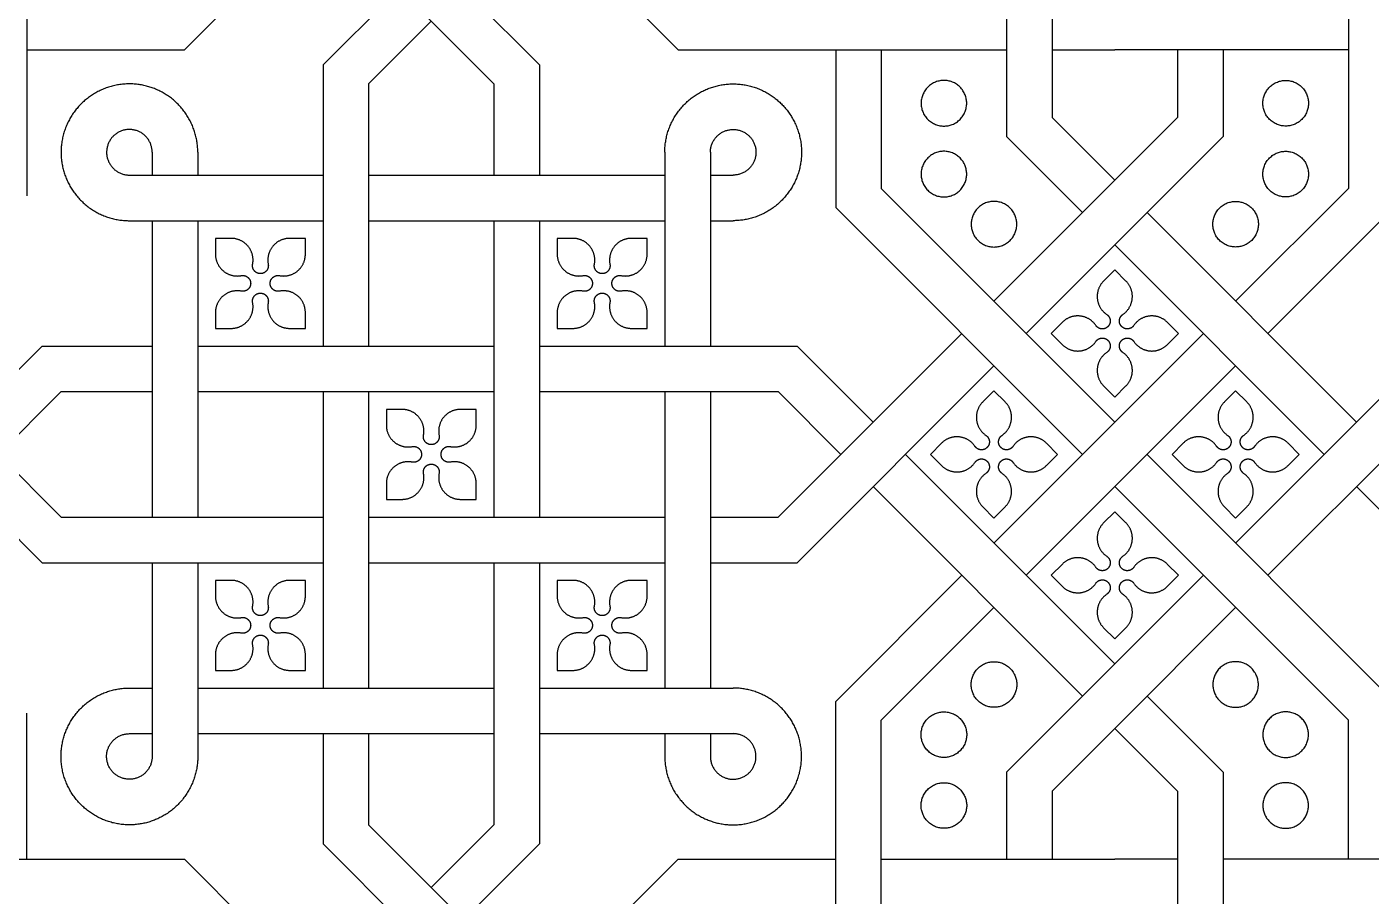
# Model space of a CAD drawing. Header units: millimetres. Extents: x -117 to 119, y -123 to 112.
# Drawn here: x 61.26 to 83.64, y 77.14 to 91.61 of the extents above; entities that cross this region are included whole.
import ezdxf

# ---------------------------------------------------------------- set-up
doc = ezdxf.new("R2010")
doc.units = ezdxf.units.MM
doc.header["$MEASUREMENT"] = 0
doc.layers.add('Layer 03', color=5, linetype='Continuous')

msp = doc.modelspace()

# ---------------------------------------------------------------- linework, layer by layer
at = {"layer": 'Layer 03'}
for p, q in [((67.994, 95.338), (63.883, 91.227)), ((78.332, 94.832), (78.332, 90.097)), ((61.259, 94.073), (61.259, 88.798)), ((69.796, 90.973), (66.712, 94.057)), ((77.573, 94.073), (77.573, 89.783)), ((83.264, 94.073), (83.264, 88.919)), ((69.812, 93.52), (72.105, 91.227)), ((66.191, 90.973), (67.457, 92.238)), ((61.259, 91.227), (63.883, 91.227)), ((72.105, 91.227), (77.573, 91.227)), ((74.728, 91.227), (74.728, 88.604)), ((75.486, 91.227), (75.486, 88.919)), ((78.332, 91.227), (79.375, 91.227)), ((83.264, 91.227), (79.375, 91.227)), ((80.419, 91.227), (80.419, 90.097)), ((81.177, 91.227), (81.177, 89.783)), ((66.191, 90.973), (66.191, 86.295)), ((69.796, 90.973), (69.796, 89.141)), ((69.037, 90.658), (69.037, 89.141)), ((79.375, 89.054), (78.332, 90.097)), ((79.375, 89.054), (80.419, 90.097)), ((78.839, 88.517), (77.573, 89.783)), ((79.375, 87.981), (81.177, 89.783)), ((63.346, 89.52), (63.346, 89.141)), ((71.882, 89.52), (71.882, 86.295)), ((72.641, 89.52), (72.641, 86.295)), ((62.967, 89.141), (66.191, 89.141)), ((66.95, 89.141), (71.882, 89.141)), ((72.641, 89.141), (73.02, 89.141)), ((75.486, 88.919), (79.375, 85.03)), ((77.363, 87.042), (79.375, 89.054)), ((83.264, 88.919), (81.387, 87.042)), ((74.728, 88.604), (78.839, 84.493)), ((83.399, 85.03), (79.912, 88.517)), ((84.023, 88.604), (81.924, 86.505)), ((62.967, 88.382), (66.191, 88.382)), ((63.346, 88.382), (63.346, 83.45)), ((66.95, 88.382), (71.882, 88.382)), ((69.037, 88.382), (69.037, 83.45)), ((69.796, 88.382), (69.796, 83.45)), ((72.641, 88.382), (73.02, 88.382)), ((64.663, 88.088), (64.399, 88.088)), ((64.399, 88.088), (64.399, 87.824)), ((65.897, 88.088), (65.634, 88.088)), ((65.897, 87.824), (65.897, 88.088)), ((70.354, 88.088), (70.09, 88.088)), ((70.09, 88.088), (70.09, 87.824)), ((71.588, 88.088), (71.324, 88.088)), ((71.588, 87.824), (71.588, 88.088)), ((77.9, 86.505), (79.375, 87.981)), ((82.863, 84.493), (79.375, 87.981)), ((79.375, 87.564), (79.189, 87.378)), ((79.561, 87.378), (79.375, 87.564)), ((64.399, 86.853), (64.399, 86.59)), ((65.897, 86.59), (65.897, 86.853)), ((70.09, 86.853), (70.09, 86.59)), ((71.588, 86.59), (71.588, 86.853)), ((78.502, 86.692), (78.316, 86.505)), ((80.434, 86.505), (80.248, 86.692)), ((64.399, 86.59), (64.663, 86.59)), ((65.634, 86.59), (65.897, 86.59)), ((70.09, 86.59), (70.354, 86.59)), ((71.324, 86.59), (71.588, 86.59)), ((73.771, 83.45), (76.827, 86.505)), ((78.316, 86.505), (78.502, 86.319)), ((80.851, 86.505), (79.375, 85.03)), ((80.248, 86.319), (80.434, 86.505)), ((61.514, 86.295), (58.334, 83.115)), ((74.086, 86.295), (75.351, 85.03)), ((84.665, 86.295), (81.387, 83.018)), ((74.086, 82.691), (77.363, 85.969)), ((81.387, 85.969), (79.375, 83.957)), ((61.829, 85.537), (58.87, 82.578)), ((61.829, 85.537), (63.346, 85.537)), ((64.105, 85.537), (69.037, 85.537)), ((66.191, 85.537), (66.191, 80.605)), ((69.796, 85.537), (73.771, 85.537)), ((71.882, 85.537), (71.882, 80.605)), ((72.641, 85.537), (72.641, 80.605)), ((73.771, 85.537), (74.815, 84.493)), ((77.363, 85.552), (77.177, 85.366)), ((77.549, 85.366), (77.363, 85.552)), ((79.189, 85.633), (79.375, 85.446)), ((79.375, 85.446), (79.561, 85.633)), ((81.387, 85.552), (81.201, 85.366)), ((81.573, 85.366), (81.387, 85.552)), ((84.979, 85.537), (81.924, 82.481)), ((67.508, 85.242), (67.245, 85.242)), ((67.245, 85.242), (67.245, 84.979)), ((68.742, 85.242), (68.479, 85.242)), ((68.742, 84.979), (68.742, 85.242)), ((77.363, 83.018), (79.375, 85.03)), ((76.49, 84.68), (76.304, 84.493)), ((78.422, 84.493), (78.236, 84.68)), ((80.514, 84.68), (80.328, 84.493)), ((82.446, 84.493), (82.26, 84.68)), ((75.888, 84.493), (79.375, 81.006)), ((76.304, 84.493), (76.49, 84.307)), ((78.236, 84.307), (78.422, 84.493)), ((84.023, 80.382), (79.912, 84.493)), ((80.328, 84.493), (80.514, 84.307)), ((82.26, 84.307), (82.446, 84.493)), ((61.514, 82.691), (60.249, 83.957)), ((67.245, 84.008), (67.245, 83.745)), ((68.742, 83.745), (68.742, 84.008)), ((75.351, 83.957), (78.839, 80.469)), ((77.9, 82.481), (79.375, 83.957)), ((83.264, 80.068), (79.375, 83.957)), ((84.665, 82.691), (83.399, 83.957)), ((67.245, 83.745), (67.508, 83.745)), ((68.479, 83.745), (68.742, 83.745)), ((77.177, 83.621), (77.363, 83.434)), ((77.363, 83.434), (77.549, 83.621)), ((79.375, 83.54), (79.189, 83.354)), ((79.561, 83.354), (79.375, 83.54)), ((81.201, 83.621), (81.387, 83.434)), ((81.387, 83.434), (81.573, 83.621)), ((61.514, 82.691), (66.191, 82.691)), ((63.346, 82.691), (63.346, 79.467)), ((66.95, 82.691), (71.882, 82.691)), ((69.037, 82.691), (69.037, 78.328)), ((69.796, 82.691), (69.796, 78.014)), ((72.641, 82.691), (74.086, 82.691)), ((78.502, 82.668), (78.316, 82.481)), ((80.434, 82.481), (80.248, 82.668)), ((64.663, 82.397), (64.399, 82.397)), ((64.399, 82.397), (64.399, 82.133)), ((65.897, 82.397), (65.634, 82.397)), ((65.897, 82.133), (65.897, 82.397)), ((70.354, 82.397), (70.09, 82.397)), ((70.09, 82.397), (70.09, 82.133)), ((71.588, 82.397), (71.324, 82.397)), ((71.588, 82.133), (71.588, 82.397)), ((74.728, 80.382), (76.827, 82.481)), ((78.316, 82.481), (78.502, 82.295)), ((80.851, 82.481), (79.375, 81.006)), ((80.248, 82.295), (80.434, 82.481)), ((75.486, 80.068), (77.363, 81.945)), ((81.387, 81.945), (79.375, 79.933)), ((79.189, 81.609), (79.375, 81.422)), ((79.375, 81.422), (79.561, 81.609)), ((64.399, 81.163), (64.399, 80.899)), ((65.897, 80.899), (65.897, 81.163)), ((70.09, 81.163), (70.09, 80.899)), ((71.588, 80.899), (71.588, 81.163)), ((64.399, 80.899), (64.663, 80.899)), ((65.634, 80.899), (65.897, 80.899)), ((70.09, 80.899), (70.354, 80.899)), ((71.324, 80.899), (71.588, 80.899)), ((79.375, 81.006), (77.573, 79.204)), ((74.728, 74.914), (74.728, 80.382)), ((79.912, 80.469), (81.177, 79.204)), ((61.259, 77.759), (61.259, 80.189)), ((75.486, 74.914), (75.486, 80.068)), ((79.375, 79.933), (78.332, 78.89)), ((79.375, 79.933), (80.419, 78.89)), ((83.264, 77.759), (83.264, 80.068)), ((62.967, 79.846), (63.346, 79.846)), ((64.105, 79.846), (69.037, 79.846)), ((66.191, 79.846), (66.191, 78.014)), ((69.796, 79.846), (73.02, 79.846)), ((71.882, 79.846), (71.882, 79.467)), ((72.641, 79.846), (72.641, 79.467)), ((77.573, 79.204), (77.573, 77.759)), ((81.177, 79.204), (81.177, 74.914)), ((78.332, 78.89), (78.332, 77.759)), ((80.419, 78.89), (80.419, 74.155)), ((66.191, 78.014), (69.275, 74.93)), ((69.796, 78.014), (68.53, 76.748)), ((58.414, 77.759), (63.883, 77.759)), ((66.175, 75.467), (63.883, 77.759)), ((67.994, 73.648), (72.105, 77.759)), ((72.105, 77.759), (74.728, 77.759)), ((75.486, 77.759), (79.375, 77.759)), ((80.419, 77.759), (79.375, 77.759)), ((86.646, 77.759), (81.177, 77.759))]:
    msp.add_line(p, q, dxfattribs=at)
for points in [[(69.037, 90.658), (66.175, 93.52)], [(66.95, 90.658), (67.994, 91.702)], [(66.95, 90.658), (66.95, 86.295)], [(64.105, 89.52), (64.105, 89.141)], [(64.105, 88.382), (64.105, 83.45)], [(61.514, 86.295), (63.346, 86.295)], [(64.105, 86.295), (69.037, 86.295)], [(69.796, 86.295), (74.086, 86.295)], [(66.95, 85.537), (66.95, 80.605)], [(61.829, 83.45), (60.785, 84.493)], [(61.829, 83.45), (66.191, 83.45)], [(66.95, 83.45), (71.882, 83.45)], [(72.641, 83.45), (73.771, 83.45)], [(64.105, 82.691), (64.105, 79.467)], [(62.967, 80.605), (63.346, 80.605)], [(64.105, 80.605), (69.037, 80.605)], [(69.796, 80.605), (73.02, 80.605)], [(66.95, 79.846), (66.95, 78.328)], [(66.95, 78.328), (69.812, 75.467)], [(69.037, 78.328), (67.994, 77.285)]]:
    msp.add_lwpolyline(points, dxfattribs=at)
for points, weights, knots in [([(64.105, 89.52), (64.105, 90.281), (63.402, 90.572), (62.7, 90.863), (62.162, 90.325), (61.624, 89.787), (61.915, 89.085), (62.206, 88.382), (62.967, 88.382)], [1, 0.831469594562, 1, 0.831469594562, 1, 0.831469594562, 1, 0.831469594562, 1], [1.570796, 1.570796, 1.570796, 2.748893, 2.748893, 3.926991, 3.926991, 5.105088, 5.105088, 6.283185, 6.283185, 6.283185]), ([(71.882, 89.52), (71.882, 90.281), (72.585, 90.572), (73.288, 90.863), (73.825, 90.325), (74.363, 89.787), (74.072, 89.085), (73.781, 88.382), (73.02, 88.382)], [1, 0.831469601739, 1, 0.831469601739, 1, 0.831469601739, 1, 0.831469601739, 1], [1.570796, 1.570796, 1.570796, 2.748894, 2.748894, 3.926991, 3.926991, 5.105088, 5.105088, 6.283185, 6.283185, 6.283185]), ([(76.53, 89.957), (76.15, 89.957), (76.15, 90.337), (76.15, 90.716), (76.53, 90.716), (76.909, 90.716), (76.909, 90.337), (76.909, 89.957), (76.53, 89.957)], [1, 0.707106781187, 1, 0.707106781187, 1, 0.707106781187, 1, 0.707106781187, 1], [0, 0, 0, 1.570796, 1.570796, 3.141593, 3.141593, 4.712389, 4.712389, 6.283185, 6.283185, 6.283185]), ([(82.221, 89.957), (82.6, 89.957), (82.6, 90.337), (82.6, 90.716), (82.221, 90.716), (81.841, 90.716), (81.841, 90.337), (81.841, 89.957), (82.221, 89.957)], [1, 0.707106781187, 1, 0.707106781187, 1, 0.707106781187, 1, 0.707106781187, 1], [0, 0, 0, 1.570796, 1.570796, 3.141593, 3.141593, 4.712389, 4.712389, 6.283185, 6.283185, 6.283185]), ([(63.346, 89.52), (63.346, 89.774), (63.112, 89.871), (62.878, 89.968), (62.698, 89.789), (62.519, 89.609), (62.616, 89.375), (62.713, 89.141), (62.967, 89.141)], [1, 0.831469561573, 1, 0.831469561573, 1, 0.831469561573, 1, 0.831469561573, 1], [1.570796, 1.570796, 1.570796, 2.748893, 2.748893, 3.92699, 3.92699, 5.105088, 5.105088, 6.283185, 6.283185, 6.283185]), ([(72.641, 89.52), (72.641, 89.774), (72.875, 89.871), (73.109, 89.968), (73.289, 89.789), (73.468, 89.609), (73.371, 89.375), (73.274, 89.141), (73.02, 89.141)], [1, 0.831469613459, 1, 0.831469613459, 1, 0.831469613459, 1, 0.831469613459, 1], [1.570796, 1.570796, 1.570796, 2.748894, 2.748894, 3.926991, 3.926991, 5.105088, 5.105088, 6.283185, 6.283185, 6.283185]), ([(76.53, 88.778), (76.15, 88.778), (76.15, 89.157), (76.15, 89.537), (76.53, 89.537), (76.909, 89.537), (76.909, 89.157), (76.909, 88.778), (76.53, 88.778)], [1, 0.707106781187, 1, 0.707106781187, 1, 0.707106781187, 1, 0.707106781187, 1], [0, 0, 0, 1.570796, 1.570796, 3.141593, 3.141593, 4.712389, 4.712389, 6.283185, 6.283185, 6.283185]), ([(82.221, 88.778), (82.6, 88.778), (82.6, 89.157), (82.6, 89.537), (82.221, 89.537), (81.841, 89.537), (81.841, 89.157), (81.841, 88.778), (82.221, 88.778)], [1, 0.707106781187, 1, 0.707106781187, 1, 0.707106781187, 1, 0.707106781187, 1], [0, 0, 0, 1.570796, 1.570796, 3.141593, 3.141593, 4.712389, 4.712389, 6.283185, 6.283185, 6.283185]), ([(77.364, 87.944), (76.984, 87.944), (76.984, 88.323), (76.984, 88.703), (77.364, 88.703), (77.743, 88.703), (77.743, 88.323), (77.743, 87.944), (77.364, 87.944)], [1, 0.707106781187, 1, 0.707106781187, 1, 0.707106781187, 1, 0.707106781187, 1], [0, 0, 0, 1.570796, 1.570796, 3.141593, 3.141593, 4.712389, 4.712389, 6.283185, 6.283185, 6.283185]), ([(81.387, 87.944), (81.766, 87.944), (81.766, 88.323), (81.766, 88.703), (81.387, 88.703), (81.007, 88.703), (81.007, 88.323), (81.007, 87.944), (81.387, 87.944)], [1, 0.707106781187, 1, 0.707106781187, 1, 0.707106781187, 1, 0.707106781187, 1], [0, 0, 0, 1.570796, 1.570796, 3.141593, 3.141593, 4.712389, 4.712389, 6.283185, 6.283185, 6.283185]), ([(65.019, 87.657), (65.051, 87.825), (64.942, 87.956), (64.833, 88.088), (64.663, 88.088)], [1, 0.904863889332, 1, 0.904863889332, 1], [28.739447, 28.739447, 28.739447, 29.548452, 29.548452, 30.357457, 30.357457, 30.357457]), ([(65.634, 88.088), (65.463, 88.088), (65.354, 87.956), (65.246, 87.825), (65.278, 87.657)], [1, 0.904854530768, 1, 0.904854530768, 1], [25.945827, 25.945827, 25.945827, 26.754913, 26.754913, 27.564, 27.564, 27.564]), ([(70.71, 87.657), (70.742, 87.825), (70.633, 87.956), (70.524, 88.088), (70.354, 88.088)], [1, 0.904863889332, 1, 0.904863889332, 1], [28.739447, 28.739447, 28.739447, 29.548452, 29.548452, 30.357457, 30.357457, 30.357457]), ([(71.324, 88.088), (71.154, 88.088), (71.045, 87.956), (70.936, 87.825), (70.968, 87.657)], [1, 0.904854530768, 1, 0.904854530768, 1], [25.945827, 25.945827, 25.945827, 26.754913, 26.754913, 27.564, 27.564, 27.564]), ([(64.399, 87.824), (64.399, 87.654), (64.531, 87.545), (64.662, 87.436), (64.83, 87.468)], [1, 0.904863889332, 1, 0.904863889332, 1], [31.693684, 31.693684, 31.693684, 32.50269, 32.50269, 33.311695, 33.311695, 33.311695]), ([(65.467, 87.468), (65.634, 87.436), (65.766, 87.545), (65.897, 87.654), (65.897, 87.824)], [1, 0.904854530768, 1, 0.904854530768, 1], [22.991428, 22.991428, 22.991428, 23.800514, 23.800514, 24.6096, 24.6096, 24.6096]), ([(70.09, 87.824), (70.09, 87.654), (70.222, 87.545), (70.353, 87.436), (70.521, 87.468)], [1, 0.904863889332, 1, 0.904863889332, 1], [31.693684, 31.693684, 31.693684, 32.50269, 32.50269, 33.311695, 33.311695, 33.311695]), ([(71.157, 87.468), (71.325, 87.436), (71.456, 87.545), (71.588, 87.654), (71.588, 87.824)], [1, 0.904854530768, 1, 0.904854530768, 1], [22.991428, 22.991428, 22.991428, 23.800514, 23.800514, 24.6096, 24.6096, 24.6096]), ([(65.278, 87.657), (65.289, 87.596), (65.25, 87.549), (65.21, 87.501), (65.148, 87.501), (65.086, 87.501), (65.047, 87.549), (65.007, 87.596), (65.019, 87.657)], [1, 0.904841645653, 1, 0.904841645653, 1, 0.904841645653, 1, 0.904841645653, 1], [27.564, 27.564, 27.564, 27.857861, 27.857861, 28.151723, 28.151723, 28.445585, 28.445585, 28.739447, 28.739447, 28.739447]), ([(70.968, 87.657), (70.98, 87.596), (70.94, 87.549), (70.901, 87.501), (70.839, 87.501), (70.777, 87.501), (70.738, 87.549), (70.698, 87.596), (70.71, 87.657)], [1, 0.904841645653, 1, 0.904841645653, 1, 0.904841645653, 1, 0.904841645653, 1], [27.564, 27.564, 27.564, 27.857861, 27.857861, 28.151723, 28.151723, 28.445585, 28.445585, 28.739447, 28.739447, 28.739447]), ([(64.83, 87.468), (64.891, 87.48), (64.938, 87.44), (64.986, 87.401), (64.986, 87.339), (64.986, 87.277), (64.938, 87.237), (64.891, 87.198), (64.83, 87.209)], [1, 0.904841645653, 1, 0.904841645653, 1, 0.904841645653, 1, 0.904841645653, 1], [33.311695, 33.311695, 33.311695, 33.605557, 33.605557, 33.899418, 33.899418, 34.19328, 34.19328, 34.487142, 34.487142, 34.487142]), ([(65.467, 87.209), (65.406, 87.198), (65.358, 87.237), (65.31, 87.277), (65.31, 87.339), (65.31, 87.401), (65.358, 87.44), (65.406, 87.48), (65.467, 87.468)], [1, 0.904841645653, 1, 0.904841645653, 1, 0.904841645653, 1, 0.904841645653, 1], [21.815981, 21.815981, 21.815981, 22.109843, 22.109843, 22.403704, 22.403704, 22.697566, 22.697566, 22.991428, 22.991428, 22.991428]), ([(70.521, 87.468), (70.581, 87.48), (70.629, 87.44), (70.677, 87.401), (70.677, 87.339), (70.677, 87.277), (70.629, 87.237), (70.581, 87.198), (70.521, 87.209)], [1, 0.904841645654, 1, 0.904841645654, 1, 0.904841645654, 1, 0.904841645654, 1], [33.311695, 33.311695, 33.311695, 33.605557, 33.605557, 33.899418, 33.899418, 34.19328, 34.19328, 34.487142, 34.487142, 34.487142]), ([(71.157, 87.209), (71.097, 87.198), (71.049, 87.237), (71.001, 87.277), (71.001, 87.339), (71.001, 87.401), (71.049, 87.44), (71.097, 87.48), (71.157, 87.468)], [1, 0.904841645653, 1, 0.904841645653, 1, 0.904841645653, 1, 0.904841645653, 1], [21.815981, 21.815981, 21.815981, 22.109843, 22.109843, 22.403704, 22.403704, 22.697566, 22.697566, 22.991428, 22.991428, 22.991428]), ([(79.189, 87.378), (79.068, 87.258), (79.084, 87.088), (79.1, 86.918), (79.241, 86.822)], [1, 0.904863889332, 1, 0.904863889332, 1], [31.693684, 31.693684, 31.693684, 32.50269, 32.50269, 33.311695, 33.311695, 33.311695]), ([(79.509, 86.822), (79.65, 86.918), (79.666, 87.088), (79.682, 87.258), (79.561, 87.378)], [1, 0.904863889332, 1, 0.904863889332, 1], [28.739447, 28.739447, 28.739447, 29.548452, 29.548452, 30.357457, 30.357457, 30.357457]), ([(64.83, 87.209), (64.662, 87.241), (64.531, 87.133), (64.399, 87.024), (64.399, 86.853)], [1, 0.904854530768, 1, 0.904854530768, 1], [34.487142, 34.487142, 34.487142, 35.296228, 35.296228, 36.105314, 36.105314, 36.105314]), ([(65.019, 87.02), (65.007, 87.081), (65.047, 87.129), (65.086, 87.177), (65.148, 87.177), (65.21, 87.177), (65.25, 87.129), (65.289, 87.081), (65.278, 87.02)], [1, 0.904841645653, 1, 0.904841645653, 1, 0.904841645653, 1, 0.904841645653, 1], [39.059714, 39.059714, 39.059714, 39.353575, 39.353575, 39.647437, 39.647437, 39.941299, 39.941299, 40.235161, 40.235161, 40.235161]), ([(65.897, 86.853), (65.897, 87.024), (65.766, 87.133), (65.634, 87.241), (65.467, 87.209)], [1, 0.904863889332, 1, 0.904863889332, 1], [20.19797, 20.19797, 20.19797, 21.006976, 21.006976, 21.815981, 21.815981, 21.815981]), ([(70.521, 87.209), (70.353, 87.241), (70.222, 87.133), (70.09, 87.024), (70.09, 86.853)], [1, 0.904854530768, 1, 0.904854530768, 1], [34.487142, 34.487142, 34.487142, 35.296228, 35.296228, 36.105314, 36.105314, 36.105314]), ([(70.71, 87.02), (70.698, 87.081), (70.738, 87.129), (70.777, 87.177), (70.839, 87.177), (70.901, 87.177), (70.94, 87.129), (70.98, 87.081), (70.968, 87.02)], [1, 0.904841645653, 1, 0.904841645653, 1, 0.904841645653, 1, 0.904841645653, 1], [39.059714, 39.059714, 39.059714, 39.353575, 39.353575, 39.647437, 39.647437, 39.941299, 39.941299, 40.235161, 40.235161, 40.235161]), ([(71.588, 86.853), (71.588, 87.024), (71.456, 87.133), (71.325, 87.241), (71.157, 87.209)], [1, 0.904863889332, 1, 0.904863889332, 1], [20.19797, 20.19797, 20.19797, 21.006976, 21.006976, 21.815981, 21.815981, 21.815981]), ([(64.663, 86.59), (64.833, 86.59), (64.942, 86.721), (65.051, 86.853), (65.019, 87.02)], [1, 0.904854530768, 1, 0.904854530768, 1], [37.441541, 37.441541, 37.441541, 38.250627, 38.250627, 39.059714, 39.059714, 39.059714]), ([(65.278, 87.02), (65.246, 86.853), (65.354, 86.721), (65.463, 86.59), (65.634, 86.59)], [1, 0.904863889332, 1, 0.904863889332, 1], [40.235161, 40.235161, 40.235161, 41.044166, 41.044166, 41.853171, 41.853171, 41.853171]), ([(70.354, 86.59), (70.524, 86.59), (70.633, 86.721), (70.742, 86.853), (70.71, 87.02)], [1, 0.904854530768, 1, 0.904854530768, 1], [37.441541, 37.441541, 37.441541, 38.250627, 38.250627, 39.059714, 39.059714, 39.059714]), ([(70.968, 87.02), (70.936, 86.853), (71.045, 86.721), (71.154, 86.59), (71.324, 86.59)], [1, 0.904863889332, 1, 0.904863889332, 1], [40.235161, 40.235161, 40.235161, 41.044166, 41.044166, 41.853171, 41.853171, 41.853171]), ([(79.059, 86.639), (78.963, 86.78), (78.793, 86.796), (78.623, 86.812), (78.502, 86.692)], [1, 0.904854530768, 1, 0.904854530768, 1], [34.487142, 34.487142, 34.487142, 35.296228, 35.296228, 36.105314, 36.105314, 36.105314]), ([(79.241, 86.822), (79.293, 86.787), (79.299, 86.725), (79.304, 86.664), (79.261, 86.62), (79.217, 86.576), (79.155, 86.582), (79.093, 86.588), (79.059, 86.639)], [1, 0.904841645653, 1, 0.904841645653, 1, 0.904841645653, 1, 0.904841645653, 1], [33.311695, 33.311695, 33.311695, 33.605557, 33.605557, 33.899418, 33.899418, 34.19328, 34.19328, 34.487142, 34.487142, 34.487142]), ([(79.692, 86.639), (79.657, 86.588), (79.595, 86.582), (79.534, 86.576), (79.49, 86.62), (79.446, 86.664), (79.452, 86.725), (79.458, 86.787), (79.509, 86.822)], [1, 0.904841645653, 1, 0.904841645653, 1, 0.904841645653, 1, 0.904841645653, 1], [27.564, 27.564, 27.564, 27.857861, 27.857861, 28.151723, 28.151723, 28.445585, 28.445585, 28.739447, 28.739447, 28.739447]), ([(80.248, 86.692), (80.127, 86.812), (79.958, 86.796), (79.788, 86.78), (79.692, 86.639)], [1, 0.904854530768, 1, 0.904854530768, 1], [25.945827, 25.945827, 25.945827, 26.754913, 26.754913, 27.564, 27.564, 27.564]), ([(79.059, 86.372), (79.093, 86.423), (79.155, 86.429), (79.217, 86.435), (79.261, 86.391), (79.304, 86.347), (79.299, 86.285), (79.293, 86.224), (79.241, 86.189)], [1, 0.904841645653, 1, 0.904841645653, 1, 0.904841645653, 1, 0.904841645653, 1], [39.059714, 39.059714, 39.059714, 39.353575, 39.353575, 39.647437, 39.647437, 39.941299, 39.941299, 40.235161, 40.235161, 40.235161]), ([(79.509, 86.189), (79.458, 86.224), (79.452, 86.285), (79.446, 86.347), (79.49, 86.391), (79.534, 86.435), (79.595, 86.429), (79.657, 86.423), (79.692, 86.372)], [1, 0.904841645653, 1, 0.904841645653, 1, 0.904841645653, 1, 0.904841645653, 1], [21.815981, 21.815981, 21.815981, 22.109843, 22.109843, 22.403704, 22.403704, 22.697566, 22.697566, 22.991428, 22.991428, 22.991428]), ([(78.502, 86.319), (78.623, 86.199), (78.793, 86.215), (78.963, 86.231), (79.059, 86.372)], [1, 0.904854530768, 1, 0.904854530768, 1], [37.441541, 37.441541, 37.441541, 38.250627, 38.250627, 39.059714, 39.059714, 39.059714]), ([(79.241, 86.189), (79.1, 86.093), (79.084, 85.923), (79.068, 85.753), (79.189, 85.633)], [1, 0.904863889332, 1, 0.904863889332, 1], [40.235161, 40.235161, 40.235161, 41.044166, 41.044166, 41.853171, 41.853171, 41.853171]), ([(79.561, 85.633), (79.682, 85.753), (79.666, 85.923), (79.65, 86.093), (79.509, 86.189)], [1, 0.904863889332, 1, 0.904863889332, 1], [20.19797, 20.19797, 20.19797, 21.006976, 21.006976, 21.815981, 21.815981, 21.815981]), ([(79.692, 86.372), (79.788, 86.231), (79.958, 86.215), (80.127, 86.199), (80.248, 86.319)], [1, 0.904854530768, 1, 0.904854530768, 1], [22.991428, 22.991428, 22.991428, 23.800514, 23.800514, 24.6096, 24.6096, 24.6096]), ([(77.177, 85.366), (77.056, 85.246), (77.072, 85.076), (77.088, 84.906), (77.229, 84.81)], [1, 0.904863889332, 1, 0.904863889332, 1], [31.693684, 31.693684, 31.693684, 32.50269, 32.50269, 33.311695, 33.311695, 33.311695]), ([(77.497, 84.81), (77.638, 84.906), (77.654, 85.076), (77.67, 85.246), (77.549, 85.366)], [1, 0.904863889332, 1, 0.904863889332, 1], [28.739447, 28.739447, 28.739447, 29.548452, 29.548452, 30.357457, 30.357457, 30.357457]), ([(81.201, 85.366), (81.08, 85.246), (81.096, 85.076), (81.112, 84.906), (81.253, 84.81)], [1, 0.904863889332, 1, 0.904863889332, 1], [31.693684, 31.693684, 31.693684, 32.50269, 32.50269, 33.311695, 33.311695, 33.311695]), ([(81.521, 84.81), (81.662, 84.906), (81.678, 85.076), (81.694, 85.246), (81.573, 85.366)], [1, 0.904863889332, 1, 0.904863889332, 1], [28.739447, 28.739447, 28.739447, 29.548452, 29.548452, 30.357457, 30.357457, 30.357457]), ([(67.864, 84.812), (67.896, 84.979), (67.787, 85.111), (67.679, 85.242), (67.508, 85.242)], [1, 0.904863889332, 1, 0.904863889332, 1], [28.739447, 28.739447, 28.739447, 29.548452, 29.548452, 30.357457, 30.357457, 30.357457]), ([(68.479, 85.242), (68.308, 85.242), (68.2, 85.111), (68.091, 84.979), (68.123, 84.812)], [1, 0.904854530768, 1, 0.904854530768, 1], [25.945827, 25.945827, 25.945827, 26.754913, 26.754913, 27.564, 27.564, 27.564]), ([(67.245, 84.979), (67.245, 84.808), (67.376, 84.7), (67.508, 84.591), (67.675, 84.623)], [1, 0.904863889332, 1, 0.904863889332, 1], [31.693684, 31.693684, 31.693684, 32.50269, 32.50269, 33.311695, 33.311695, 33.311695]), ([(68.312, 84.623), (68.48, 84.591), (68.611, 84.7), (68.742, 84.808), (68.742, 84.979)], [1, 0.904854530768, 1, 0.904854530768, 1], [22.991428, 22.991428, 22.991428, 23.800514, 23.800514, 24.6096, 24.6096, 24.6096]), ([(67.675, 84.623), (67.736, 84.634), (67.784, 84.595), (67.831, 84.555), (67.831, 84.493), (67.831, 84.431), (67.784, 84.392), (67.736, 84.352), (67.675, 84.364)], [1, 0.904841645653, 1, 0.904841645653, 1, 0.904841645653, 1, 0.904841645653, 1], [33.311695, 33.311695, 33.311695, 33.605557, 33.605557, 33.899418, 33.899418, 34.19328, 34.19328, 34.487142, 34.487142, 34.487142]), ([(68.123, 84.812), (68.135, 84.751), (68.095, 84.703), (68.056, 84.655), (67.994, 84.655), (67.932, 84.655), (67.892, 84.703), (67.853, 84.751), (67.864, 84.812)], [1, 0.904841645653, 1, 0.904841645653, 1, 0.904841645653, 1, 0.904841645653, 1], [27.564, 27.564, 27.564, 27.857861, 27.857861, 28.151723, 28.151723, 28.445585, 28.445585, 28.739447, 28.739447, 28.739447]), ([(68.312, 84.364), (68.251, 84.352), (68.203, 84.392), (68.156, 84.431), (68.156, 84.493), (68.156, 84.555), (68.203, 84.595), (68.251, 84.634), (68.312, 84.623)], [1, 0.904841645653, 1, 0.904841645653, 1, 0.904841645653, 1, 0.904841645653, 1], [21.815981, 21.815981, 21.815981, 22.109843, 22.109843, 22.403704, 22.403704, 22.697566, 22.697566, 22.991428, 22.991428, 22.991428]), ([(77.047, 84.627), (76.951, 84.768), (76.781, 84.784), (76.611, 84.8), (76.49, 84.68)], [1, 0.904854530768, 1, 0.904854530768, 1], [34.487142, 34.487142, 34.487142, 35.296228, 35.296228, 36.105314, 36.105314, 36.105314]), ([(77.229, 84.81), (77.281, 84.775), (77.287, 84.713), (77.292, 84.652), (77.249, 84.608), (77.205, 84.564), (77.143, 84.57), (77.081, 84.576), (77.047, 84.627)], [1, 0.904841645653, 1, 0.904841645653, 1, 0.904841645653, 1, 0.904841645653, 1], [33.311695, 33.311695, 33.311695, 33.605557, 33.605557, 33.899418, 33.899418, 34.19328, 34.19328, 34.487142, 34.487142, 34.487142]), ([(77.68, 84.627), (77.645, 84.576), (77.583, 84.57), (77.522, 84.564), (77.478, 84.608), (77.434, 84.652), (77.44, 84.713), (77.446, 84.775), (77.497, 84.81)], [1, 0.904841645653, 1, 0.904841645653, 1, 0.904841645653, 1, 0.904841645653, 1], [27.564, 27.564, 27.564, 27.857861, 27.857861, 28.151723, 28.151723, 28.445585, 28.445585, 28.739447, 28.739447, 28.739447]), ([(78.236, 84.68), (78.115, 84.8), (77.945, 84.784), (77.776, 84.768), (77.68, 84.627)], [1, 0.904854530768, 1, 0.904854530768, 1], [25.945827, 25.945827, 25.945827, 26.754913, 26.754913, 27.564, 27.564, 27.564]), ([(81.071, 84.627), (80.975, 84.768), (80.805, 84.784), (80.635, 84.8), (80.514, 84.68)], [1, 0.904854530768, 1, 0.904854530768, 1], [34.487142, 34.487142, 34.487142, 35.296228, 35.296228, 36.105314, 36.105314, 36.105314]), ([(81.253, 84.81), (81.305, 84.775), (81.311, 84.713), (81.316, 84.652), (81.273, 84.608), (81.229, 84.564), (81.167, 84.57), (81.105, 84.576), (81.071, 84.627)], [1, 0.904841645653, 1, 0.904841645653, 1, 0.904841645653, 1, 0.904841645653, 1], [33.311695, 33.311695, 33.311695, 33.605557, 33.605557, 33.899418, 33.899418, 34.19328, 34.19328, 34.487142, 34.487142, 34.487142]), ([(81.704, 84.627), (81.669, 84.576), (81.607, 84.57), (81.546, 84.564), (81.502, 84.608), (81.458, 84.652), (81.464, 84.713), (81.47, 84.775), (81.521, 84.81)], [1, 0.904841645653, 1, 0.904841645653, 1, 0.904841645653, 1, 0.904841645653, 1], [27.564, 27.564, 27.564, 27.857861, 27.857861, 28.151723, 28.151723, 28.445585, 28.445585, 28.739447, 28.739447, 28.739447]), ([(82.26, 84.68), (82.139, 84.8), (81.97, 84.784), (81.8, 84.768), (81.704, 84.627)], [1, 0.904854530768, 1, 0.904854530768, 1], [25.945827, 25.945827, 25.945827, 26.754913, 26.754913, 27.564, 27.564, 27.564]), ([(77.047, 84.36), (77.081, 84.411), (77.143, 84.417), (77.205, 84.423), (77.249, 84.379), (77.292, 84.335), (77.287, 84.273), (77.281, 84.212), (77.229, 84.177)], [1, 0.904841645654, 1, 0.904841645654, 1, 0.904841645654, 1, 0.904841645654, 1], [39.059714, 39.059714, 39.059714, 39.353575, 39.353575, 39.647437, 39.647437, 39.941299, 39.941299, 40.235161, 40.235161, 40.235161]), ([(77.497, 84.177), (77.446, 84.212), (77.44, 84.273), (77.434, 84.335), (77.478, 84.379), (77.522, 84.423), (77.583, 84.417), (77.645, 84.411), (77.68, 84.36)], [1, 0.904841645653, 1, 0.904841645653, 1, 0.904841645653, 1, 0.904841645653, 1], [21.815981, 21.815981, 21.815981, 22.109843, 22.109843, 22.403704, 22.403704, 22.697566, 22.697566, 22.991428, 22.991428, 22.991428]), ([(81.071, 84.36), (81.105, 84.411), (81.167, 84.417), (81.229, 84.423), (81.273, 84.379), (81.316, 84.335), (81.311, 84.273), (81.305, 84.212), (81.253, 84.177)], [1, 0.904841645653, 1, 0.904841645653, 1, 0.904841645653, 1, 0.904841645653, 1], [39.059714, 39.059714, 39.059714, 39.353575, 39.353575, 39.647437, 39.647437, 39.941299, 39.941299, 40.235161, 40.235161, 40.235161]), ([(81.521, 84.177), (81.47, 84.212), (81.464, 84.273), (81.458, 84.335), (81.502, 84.379), (81.546, 84.423), (81.607, 84.417), (81.669, 84.411), (81.704, 84.36)], [1, 0.904841645654, 1, 0.904841645654, 1, 0.904841645654, 1, 0.904841645654, 1], [21.815981, 21.815981, 21.815981, 22.109843, 22.109843, 22.403704, 22.403704, 22.697566, 22.697566, 22.991428, 22.991428, 22.991428]), ([(67.675, 84.364), (67.508, 84.396), (67.376, 84.287), (67.245, 84.178), (67.245, 84.008)], [1, 0.904854530768, 1, 0.904854530768, 1], [34.487142, 34.487142, 34.487142, 35.296228, 35.296228, 36.105314, 36.105314, 36.105314]), ([(67.508, 83.745), (67.679, 83.745), (67.787, 83.876), (67.896, 84.007), (67.864, 84.175)], [1, 0.904854530768, 1, 0.904854530768, 1], [37.441541, 37.441541, 37.441541, 38.250627, 38.250627, 39.059714, 39.059714, 39.059714]), ([(67.864, 84.175), (67.853, 84.236), (67.892, 84.284), (67.932, 84.331), (67.994, 84.331), (68.056, 84.331), (68.095, 84.284), (68.135, 84.236), (68.123, 84.175)], [1, 0.904841645654, 1, 0.904841645654, 1, 0.904841645654, 1, 0.904841645654, 1], [39.059714, 39.059714, 39.059714, 39.353575, 39.353575, 39.647437, 39.647437, 39.941299, 39.941299, 40.235161, 40.235161, 40.235161]), ([(68.123, 84.175), (68.091, 84.007), (68.2, 83.876), (68.308, 83.745), (68.479, 83.745)], [1, 0.904863889332, 1, 0.904863889332, 1], [40.235161, 40.235161, 40.235161, 41.044166, 41.044166, 41.853171, 41.853171, 41.853171]), ([(68.742, 84.008), (68.742, 84.178), (68.611, 84.287), (68.48, 84.396), (68.312, 84.364)], [1, 0.904863889332, 1, 0.904863889332, 1], [20.19797, 20.19797, 20.19797, 21.006976, 21.006976, 21.815981, 21.815981, 21.815981]), ([(76.49, 84.307), (76.611, 84.187), (76.781, 84.203), (76.951, 84.219), (77.047, 84.36)], [1, 0.904854530768, 1, 0.904854530768, 1], [37.441541, 37.441541, 37.441541, 38.250627, 38.250627, 39.059714, 39.059714, 39.059714]), ([(77.229, 84.177), (77.088, 84.081), (77.072, 83.911), (77.056, 83.741), (77.177, 83.621)], [1, 0.904863889332, 1, 0.904863889332, 1], [40.235161, 40.235161, 40.235161, 41.044166, 41.044166, 41.853171, 41.853171, 41.853171]), ([(77.549, 83.621), (77.67, 83.741), (77.654, 83.911), (77.638, 84.081), (77.497, 84.177)], [1, 0.904863889332, 1, 0.904863889332, 1], [20.19797, 20.19797, 20.19797, 21.006976, 21.006976, 21.815981, 21.815981, 21.815981]), ([(77.68, 84.36), (77.776, 84.219), (77.945, 84.203), (78.115, 84.187), (78.236, 84.307)], [1, 0.904854530768, 1, 0.904854530768, 1], [22.991428, 22.991428, 22.991428, 23.800514, 23.800514, 24.6096, 24.6096, 24.6096]), ([(80.514, 84.307), (80.635, 84.187), (80.805, 84.203), (80.975, 84.219), (81.071, 84.36)], [1, 0.904854530768, 1, 0.904854530768, 1], [37.441541, 37.441541, 37.441541, 38.250627, 38.250627, 39.059714, 39.059714, 39.059714]), ([(81.253, 84.177), (81.112, 84.081), (81.096, 83.911), (81.08, 83.741), (81.201, 83.621)], [1, 0.904863889332, 1, 0.904863889332, 1], [40.235161, 40.235161, 40.235161, 41.044166, 41.044166, 41.853171, 41.853171, 41.853171]), ([(81.573, 83.621), (81.694, 83.741), (81.678, 83.911), (81.662, 84.081), (81.521, 84.177)], [1, 0.904863889332, 1, 0.904863889332, 1], [20.19797, 20.19797, 20.19797, 21.006976, 21.006976, 21.815981, 21.815981, 21.815981]), ([(81.704, 84.36), (81.8, 84.219), (81.97, 84.203), (82.139, 84.187), (82.26, 84.307)], [1, 0.904854530768, 1, 0.904854530768, 1], [22.991428, 22.991428, 22.991428, 23.800514, 23.800514, 24.6096, 24.6096, 24.6096]), ([(79.189, 83.354), (79.068, 83.234), (79.084, 83.064), (79.1, 82.894), (79.241, 82.798)], [1, 0.904863889332, 1, 0.904863889332, 1], [31.693684, 31.693684, 31.693684, 32.50269, 32.50269, 33.311695, 33.311695, 33.311695]), ([(79.509, 82.798), (79.65, 82.894), (79.666, 83.064), (79.682, 83.234), (79.561, 83.354)], [1, 0.904863889332, 1, 0.904863889332, 1], [28.739447, 28.739447, 28.739447, 29.548452, 29.548452, 30.357457, 30.357457, 30.357457]), ([(79.059, 82.615), (78.963, 82.756), (78.793, 82.772), (78.623, 82.788), (78.502, 82.668)], [1, 0.904854530768, 1, 0.904854530768, 1], [34.487142, 34.487142, 34.487142, 35.296228, 35.296228, 36.105314, 36.105314, 36.105314]), ([(79.241, 82.798), (79.293, 82.763), (79.299, 82.701), (79.304, 82.64), (79.261, 82.596), (79.217, 82.552), (79.155, 82.558), (79.093, 82.564), (79.059, 82.615)], [1, 0.904841645653, 1, 0.904841645653, 1, 0.904841645653, 1, 0.904841645653, 1], [33.311695, 33.311695, 33.311695, 33.605557, 33.605557, 33.899418, 33.899418, 34.19328, 34.19328, 34.487142, 34.487142, 34.487142]), ([(79.692, 82.615), (79.657, 82.564), (79.595, 82.558), (79.534, 82.552), (79.49, 82.596), (79.446, 82.64), (79.452, 82.701), (79.458, 82.763), (79.509, 82.798)], [1, 0.904841645653, 1, 0.904841645653, 1, 0.904841645653, 1, 0.904841645653, 1], [27.564, 27.564, 27.564, 27.857861, 27.857861, 28.151723, 28.151723, 28.445585, 28.445585, 28.739447, 28.739447, 28.739447]), ([(80.248, 82.668), (80.127, 82.788), (79.958, 82.772), (79.788, 82.756), (79.692, 82.615)], [1, 0.904854530768, 1, 0.904854530768, 1], [25.945827, 25.945827, 25.945827, 26.754913, 26.754913, 27.564, 27.564, 27.564]), ([(65.019, 81.966), (65.051, 82.134), (64.942, 82.265), (64.833, 82.397), (64.663, 82.397)], [1, 0.904863889332, 1, 0.904863889332, 1], [28.739447, 28.739447, 28.739447, 29.548452, 29.548452, 30.357457, 30.357457, 30.357457]), ([(65.634, 82.397), (65.463, 82.397), (65.354, 82.265), (65.246, 82.134), (65.278, 81.966)], [1, 0.904854530768, 1, 0.904854530768, 1], [25.945827, 25.945827, 25.945827, 26.754913, 26.754913, 27.564, 27.564, 27.564]), ([(70.71, 81.966), (70.742, 82.134), (70.633, 82.265), (70.524, 82.397), (70.354, 82.397)], [1, 0.904863889332, 1, 0.904863889332, 1], [28.739447, 28.739447, 28.739447, 29.548452, 29.548452, 30.357457, 30.357457, 30.357457]), ([(71.324, 82.397), (71.154, 82.397), (71.045, 82.265), (70.936, 82.134), (70.968, 81.966)], [1, 0.904854530768, 1, 0.904854530768, 1], [25.945827, 25.945827, 25.945827, 26.754913, 26.754913, 27.564, 27.564, 27.564]), ([(79.059, 82.348), (79.093, 82.399), (79.155, 82.405), (79.217, 82.411), (79.261, 82.367), (79.304, 82.323), (79.299, 82.261), (79.293, 82.2), (79.241, 82.165)], [1, 0.904841645654, 1, 0.904841645654, 1, 0.904841645654, 1, 0.904841645654, 1], [39.059714, 39.059714, 39.059714, 39.353575, 39.353575, 39.647437, 39.647437, 39.941299, 39.941299, 40.235161, 40.235161, 40.235161]), ([(79.509, 82.165), (79.458, 82.2), (79.452, 82.261), (79.446, 82.323), (79.49, 82.367), (79.534, 82.411), (79.595, 82.405), (79.657, 82.399), (79.692, 82.348)], [1, 0.904841645653, 1, 0.904841645653, 1, 0.904841645653, 1, 0.904841645653, 1], [21.815981, 21.815981, 21.815981, 22.109843, 22.109843, 22.403704, 22.403704, 22.697566, 22.697566, 22.991428, 22.991428, 22.991428]), ([(78.502, 82.295), (78.623, 82.175), (78.793, 82.191), (78.963, 82.207), (79.059, 82.348)], [1, 0.904854530768, 1, 0.904854530768, 1], [37.441541, 37.441541, 37.441541, 38.250627, 38.250627, 39.059714, 39.059714, 39.059714]), ([(79.241, 82.165), (79.1, 82.069), (79.084, 81.899), (79.068, 81.729), (79.189, 81.609)], [1, 0.904863889332, 1, 0.904863889332, 1], [40.235161, 40.235161, 40.235161, 41.044166, 41.044166, 41.853171, 41.853171, 41.853171]), ([(79.561, 81.609), (79.682, 81.729), (79.666, 81.899), (79.65, 82.069), (79.509, 82.165)], [1, 0.904863889332, 1, 0.904863889332, 1], [20.19797, 20.19797, 20.19797, 21.006976, 21.006976, 21.815981, 21.815981, 21.815981]), ([(79.692, 82.348), (79.788, 82.207), (79.958, 82.191), (80.127, 82.175), (80.248, 82.295)], [1, 0.904854530768, 1, 0.904854530768, 1], [22.991428, 22.991428, 22.991428, 23.800514, 23.800514, 24.6096, 24.6096, 24.6096]), ([(64.399, 82.133), (64.399, 81.963), (64.531, 81.854), (64.662, 81.745), (64.83, 81.777)], [1, 0.904863889332, 1, 0.904863889332, 1], [31.693684, 31.693684, 31.693684, 32.50269, 32.50269, 33.311695, 33.311695, 33.311695]), ([(65.278, 81.966), (65.289, 81.906), (65.25, 81.858), (65.21, 81.81), (65.148, 81.81), (65.086, 81.81), (65.047, 81.858), (65.007, 81.906), (65.019, 81.966)], [1, 0.904841645654, 1, 0.904841645654, 1, 0.904841645654, 1, 0.904841645654, 1], [27.564, 27.564, 27.564, 27.857861, 27.857861, 28.151723, 28.151723, 28.445585, 28.445585, 28.739447, 28.739447, 28.739447]), ([(65.467, 81.777), (65.634, 81.745), (65.766, 81.854), (65.897, 81.963), (65.897, 82.133)], [1, 0.904854530768, 1, 0.904854530768, 1], [22.991428, 22.991428, 22.991428, 23.800514, 23.800514, 24.6096, 24.6096, 24.6096]), ([(70.09, 82.133), (70.09, 81.963), (70.222, 81.854), (70.353, 81.745), (70.521, 81.777)], [1, 0.904863889332, 1, 0.904863889332, 1], [31.693684, 31.693684, 31.693684, 32.50269, 32.50269, 33.311695, 33.311695, 33.311695]), ([(70.968, 81.966), (70.98, 81.906), (70.94, 81.858), (70.901, 81.81), (70.839, 81.81), (70.777, 81.81), (70.738, 81.858), (70.698, 81.906), (70.71, 81.966)], [1, 0.904841645654, 1, 0.904841645654, 1, 0.904841645654, 1, 0.904841645654, 1], [27.564, 27.564, 27.564, 27.857861, 27.857861, 28.151723, 28.151723, 28.445585, 28.445585, 28.739447, 28.739447, 28.739447]), ([(71.157, 81.777), (71.325, 81.745), (71.456, 81.854), (71.588, 81.963), (71.588, 82.133)], [1, 0.904854530768, 1, 0.904854530768, 1], [22.991428, 22.991428, 22.991428, 23.800514, 23.800514, 24.6096, 24.6096, 24.6096]), ([(64.83, 81.777), (64.891, 81.789), (64.938, 81.749), (64.986, 81.71), (64.986, 81.648), (64.986, 81.586), (64.938, 81.547), (64.891, 81.507), (64.83, 81.519)], [1, 0.904841645653, 1, 0.904841645653, 1, 0.904841645653, 1, 0.904841645653, 1], [33.311695, 33.311695, 33.311695, 33.605557, 33.605557, 33.899418, 33.899418, 34.19328, 34.19328, 34.487142, 34.487142, 34.487142]), ([(65.467, 81.519), (65.406, 81.507), (65.358, 81.547), (65.31, 81.586), (65.31, 81.648), (65.31, 81.71), (65.358, 81.749), (65.406, 81.789), (65.467, 81.777)], [1, 0.904841645654, 1, 0.904841645654, 1, 0.904841645654, 1, 0.904841645654, 1], [21.815981, 21.815981, 21.815981, 22.109843, 22.109843, 22.403704, 22.403704, 22.697566, 22.697566, 22.991428, 22.991428, 22.991428]), ([(70.521, 81.777), (70.581, 81.789), (70.629, 81.749), (70.677, 81.71), (70.677, 81.648), (70.677, 81.586), (70.629, 81.547), (70.581, 81.507), (70.521, 81.519)], [1, 0.904841645653, 1, 0.904841645653, 1, 0.904841645653, 1, 0.904841645653, 1], [33.311695, 33.311695, 33.311695, 33.605557, 33.605557, 33.899418, 33.899418, 34.19328, 34.19328, 34.487142, 34.487142, 34.487142]), ([(71.157, 81.519), (71.097, 81.507), (71.049, 81.547), (71.001, 81.586), (71.001, 81.648), (71.001, 81.71), (71.049, 81.749), (71.097, 81.789), (71.157, 81.777)], [1, 0.904841645653, 1, 0.904841645653, 1, 0.904841645653, 1, 0.904841645653, 1], [21.815981, 21.815981, 21.815981, 22.109843, 22.109843, 22.403704, 22.403704, 22.697566, 22.697566, 22.991428, 22.991428, 22.991428]), ([(64.83, 81.519), (64.662, 81.551), (64.531, 81.442), (64.399, 81.333), (64.399, 81.163)], [1, 0.904854530768, 1, 0.904854530768, 1], [34.487142, 34.487142, 34.487142, 35.296228, 35.296228, 36.105314, 36.105314, 36.105314]), ([(65.019, 81.33), (65.007, 81.39), (65.047, 81.438), (65.086, 81.486), (65.148, 81.486), (65.21, 81.486), (65.25, 81.438), (65.289, 81.39), (65.278, 81.33)], [1, 0.904841645654, 1, 0.904841645654, 1, 0.904841645654, 1, 0.904841645654, 1], [39.059714, 39.059714, 39.059714, 39.353575, 39.353575, 39.647437, 39.647437, 39.941299, 39.941299, 40.235161, 40.235161, 40.235161]), ([(65.897, 81.163), (65.897, 81.333), (65.766, 81.442), (65.634, 81.551), (65.467, 81.519)], [1, 0.904863889332, 1, 0.904863889332, 1], [20.19797, 20.19797, 20.19797, 21.006976, 21.006976, 21.815981, 21.815981, 21.815981]), ([(70.521, 81.519), (70.353, 81.551), (70.222, 81.442), (70.09, 81.333), (70.09, 81.163)], [1, 0.904854530768, 1, 0.904854530768, 1], [34.487142, 34.487142, 34.487142, 35.296228, 35.296228, 36.105314, 36.105314, 36.105314]), ([(70.71, 81.33), (70.698, 81.39), (70.738, 81.438), (70.777, 81.486), (70.839, 81.486), (70.901, 81.486), (70.94, 81.438), (70.98, 81.39), (70.968, 81.33)], [1, 0.904841645654, 1, 0.904841645654, 1, 0.904841645654, 1, 0.904841645654, 1], [39.059714, 39.059714, 39.059714, 39.353575, 39.353575, 39.647437, 39.647437, 39.941299, 39.941299, 40.235161, 40.235161, 40.235161]), ([(71.588, 81.163), (71.588, 81.333), (71.456, 81.442), (71.325, 81.551), (71.157, 81.519)], [1, 0.904863889332, 1, 0.904863889332, 1], [20.19797, 20.19797, 20.19797, 21.006976, 21.006976, 21.815981, 21.815981, 21.815981]), ([(64.663, 80.899), (64.833, 80.899), (64.942, 81.031), (65.051, 81.162), (65.019, 81.33)], [1, 0.904854530768, 1, 0.904854530768, 1], [37.441541, 37.441541, 37.441541, 38.250627, 38.250627, 39.059714, 39.059714, 39.059714]), ([(65.278, 81.33), (65.246, 81.162), (65.354, 81.031), (65.463, 80.899), (65.634, 80.899)], [1, 0.904863889332, 1, 0.904863889332, 1], [40.235161, 40.235161, 40.235161, 41.044166, 41.044166, 41.853171, 41.853171, 41.853171]), ([(70.354, 80.899), (70.524, 80.899), (70.633, 81.031), (70.742, 81.162), (70.71, 81.33)], [1, 0.904854530768, 1, 0.904854530768, 1], [37.441541, 37.441541, 37.441541, 38.250627, 38.250627, 39.059714, 39.059714, 39.059714]), ([(70.968, 81.33), (70.936, 81.162), (71.045, 81.031), (71.154, 80.899), (71.324, 80.899)], [1, 0.904863889332, 1, 0.904863889332, 1], [40.235161, 40.235161, 40.235161, 41.044166, 41.044166, 41.853171, 41.853171, 41.853171]), ([(77.364, 81.043), (76.984, 81.043), (76.984, 80.664), (76.984, 80.284), (77.364, 80.284), (77.743, 80.284), (77.743, 80.664), (77.743, 81.043), (77.364, 81.043)], [1, 0.707106781187, 1, 0.707106781187, 1, 0.707106781187, 1, 0.707106781187, 1], [0, 0, 0, 1.570796, 1.570796, 3.141593, 3.141593, 4.712389, 4.712389, 6.283185, 6.283185, 6.283185]), ([(81.387, 81.043), (81.766, 81.043), (81.766, 80.664), (81.766, 80.284), (81.387, 80.284), (81.007, 80.284), (81.007, 80.664), (81.007, 81.043), (81.387, 81.043)], [1, 0.707106781187, 1, 0.707106781187, 1, 0.707106781187, 1, 0.707106781187, 1], [0, 0, 0, 1.570796, 1.570796, 3.141593, 3.141593, 4.712389, 4.712389, 6.283185, 6.283185, 6.283185]), ([(64.105, 79.467), (64.105, 78.706), (63.402, 78.415), (62.7, 78.124), (62.162, 78.662), (61.624, 79.199), (61.915, 79.902), (62.206, 80.605), (62.967, 80.605)], [1, 0.831469614879, 1, 0.831469614879, 1, 0.831469614879, 1, 0.831469614879, 1], [1.570796, 1.570796, 1.570796, 2.748894, 2.748894, 3.926991, 3.926991, 5.105088, 5.105088, 6.283185, 6.283185, 6.283185]), ([(71.882, 79.467), (71.882, 78.706), (72.585, 78.415), (73.288, 78.124), (73.825, 78.662), (74.363, 79.199), (74.072, 79.902), (73.781, 80.605), (73.02, 80.605)], [1, 0.831469623768, 1, 0.831469623768, 1, 0.831469623768, 1, 0.831469623768, 1], [1.570796, 1.570796, 1.570796, 2.748894, 2.748894, 3.926991, 3.926991, 5.105088, 5.105088, 6.283185, 6.283185, 6.283185]), ([(76.53, 80.209), (76.15, 80.209), (76.15, 79.83), (76.15, 79.45), (76.53, 79.45), (76.909, 79.45), (76.909, 79.83), (76.909, 80.209), (76.53, 80.209)], [1, 0.707106781187, 1, 0.707106781187, 1, 0.707106781187, 1, 0.707106781187, 1], [0, 0, 0, 1.570796, 1.570796, 3.141593, 3.141593, 4.712389, 4.712389, 6.283185, 6.283185, 6.283185]), ([(82.221, 80.209), (82.6, 80.209), (82.6, 79.83), (82.6, 79.45), (82.221, 79.45), (81.841, 79.45), (81.841, 79.83), (81.841, 80.209), (82.221, 80.209)], [1, 0.707106781187, 1, 0.707106781187, 1, 0.707106781187, 1, 0.707106781187, 1], [0, 0, 0, 1.570796, 1.570796, 3.141593, 3.141593, 4.712389, 4.712389, 6.283185, 6.283185, 6.283185]), ([(63.346, 79.467), (63.346, 79.213), (63.112, 79.116), (62.878, 79.019), (62.698, 79.198), (62.519, 79.377), (62.616, 79.612), (62.713, 79.846), (62.967, 79.846)], [1, 0.831469658228, 1, 0.831469658228, 1, 0.831469658228, 1, 0.831469658228, 1], [1.570797, 1.570797, 1.570797, 2.748894, 2.748894, 3.926991, 3.926991, 5.105088, 5.105088, 6.283185, 6.283185, 6.283185]), ([(72.641, 79.467), (72.641, 79.213), (72.875, 79.116), (73.109, 79.019), (73.289, 79.198), (73.468, 79.377), (73.371, 79.612), (73.274, 79.846), (73.02, 79.846)], [1, 0.831469612303, 1, 0.831469612303, 1, 0.831469612303, 1, 0.831469612303, 1], [1.570796, 1.570796, 1.570796, 2.748894, 2.748894, 3.926991, 3.926991, 5.105088, 5.105088, 6.283185, 6.283185, 6.283185]), ([(76.53, 79.03), (76.15, 79.03), (76.15, 78.65), (76.15, 78.271), (76.53, 78.271), (76.909, 78.271), (76.909, 78.65), (76.909, 79.03), (76.53, 79.03)], [1, 0.707106781187, 1, 0.707106781187, 1, 0.707106781187, 1, 0.707106781187, 1], [0, 0, 0, 1.570796, 1.570796, 3.141593, 3.141593, 4.712389, 4.712389, 6.283185, 6.283185, 6.283185]), ([(82.221, 79.03), (82.6, 79.03), (82.6, 78.65), (82.6, 78.271), (82.221, 78.271), (81.841, 78.271), (81.841, 78.65), (81.841, 79.03), (82.221, 79.03)], [1, 0.707106781187, 1, 0.707106781187, 1, 0.707106781187, 1, 0.707106781187, 1], [0, 0, 0, 1.570796, 1.570796, 3.141593, 3.141593, 4.712389, 4.712389, 6.283185, 6.283185, 6.283185])]:
    msp.add_rational_spline(points, weights, degree=2, knots=knots, dxfattribs=at)

doc.saveas('drawing.dxf')
